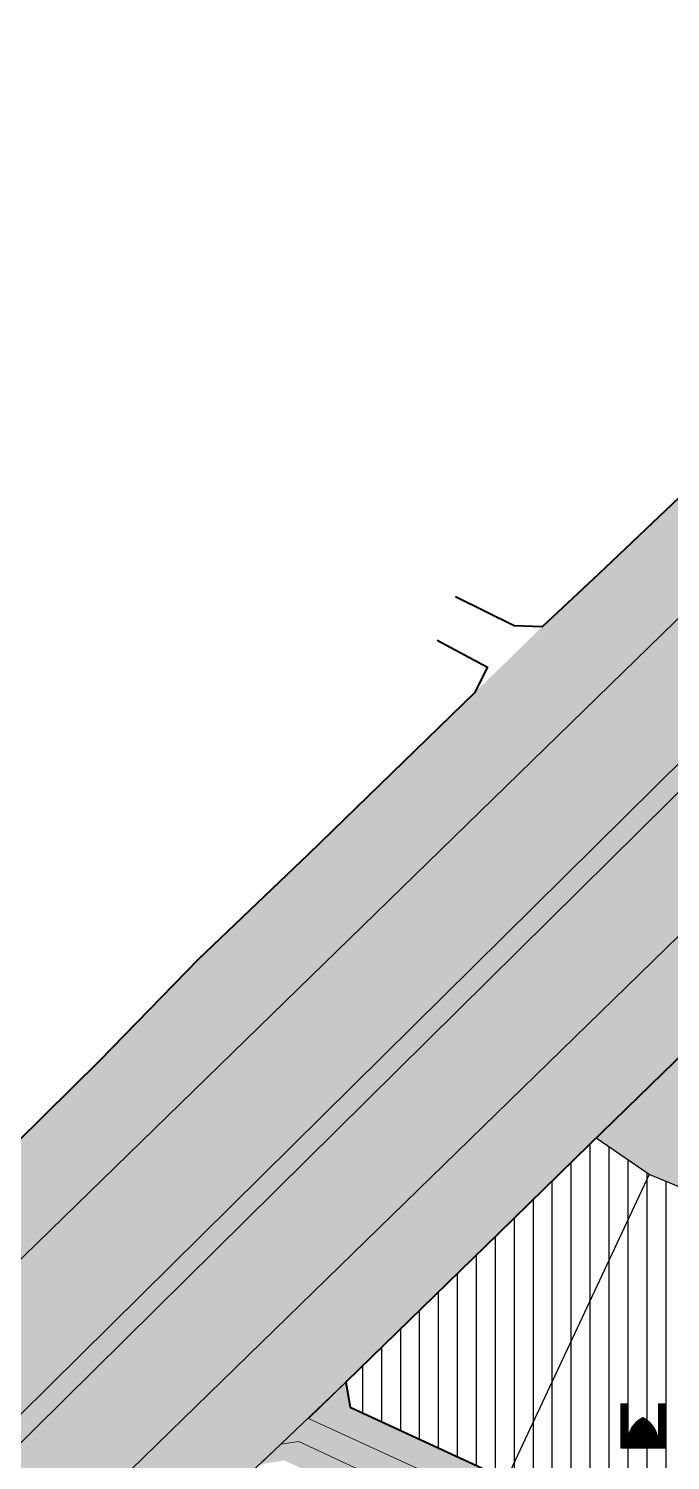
# Model space of a CAD drawing. Header units: inches. Extents: x 733725 to 1472938, y 4017711 to 8040520.
# Drawn here: x 734631.6 to 734682.3, y 4019939.3 to 4020052.5 of the extents above; entities that cross this region are included whole.
import ezdxf

# ---------------------------------------------------------------- set-up
doc = ezdxf.new("R2010")
doc.units = ezdxf.units.IN
doc.header["$MEASUREMENT"] = 0
for name, color, linetype, lineweight in [('H-ASPHALT', 252, 'Continuous', 13), ('H-MOJOOD-AMOOZESH', 151, 'Continuous', 25), ('H-REFOOZH', 105, 'Continuous', 15), ('H-SABZ PYADE', 63, 'Continuous', 13), ('H-SANGFARSH', 151, 'Continuous', 15), ('H-TEJARI EGHAMATI', 14, 'Continuous', 15), ('LABE ASPHALT', 7, 'Continuous', 15), ('SYMBOL', 7, 'Continuous', 13), ('TAFKIKE KARBARI', 7, 'Continuous', 40), ('TAFKIKE TAFSILI', 7, 'Continuous', 25), ('VAZE-MOJOOD-IN', 252, 'Continuous', 0)]:
    doc.layers.add(name, color=color, linetype=linetype, lineweight=lineweight)
pattern_1 = [(89.999999983, (-0.0012, 0.0002), (-1.5, 4.4e-10), [])]

# ---------------------------------------------------------------- blocks, each defined once
blk = doc.blocks.new('*X9')
at = {"color": 0}
for p, q in [((734506.35, 4018871.55), (734507.34, 4018871.55)), ((734506.35, 4018871.5), (734507.34, 4018871.5)), ((734506.35, 4018871.45), (734507.34, 4018871.45)), ((734506.35, 4018871.4), (734507.34, 4018871.4)), ((734506.35, 4018871.35), (734507.34, 4018871.35)), ((734506.35, 4018871.3), (734507.34, 4018871.3)), ((734506.35, 4018871.25), (734507.34, 4018871.25)), ((734506.35, 4018871.2), (734507.34, 4018871.2)), ((734506.35, 4018871.15), (734507.34, 4018871.15)), ((734506.35, 4018871.1), (734507.34, 4018871.1)), ((734506.35, 4018871.05), (734507.34, 4018871.05)), ((734506.35, 4018871), (734507.34, 4018871)), ((734506.35, 4018870.95), (734507.34, 4018870.95)), ((734506.35, 4018870.9), (734507.34, 4018870.9)), ((734506.35, 4018870.85), (734507.34, 4018870.85)), ((734506.35, 4018870.8), (734507.34, 4018870.8)), ((734506.35, 4018870.75), (734507.34, 4018870.75)), ((734506.35, 4018870.7), (734507.34, 4018870.7)), ((734506.35, 4018870.65), (734507.34, 4018870.65)), ((734506.35, 4018870.6), (734507.34, 4018870.6)), ((734506.35, 4018870.55), (734507.34, 4018870.55)), ((734506.35, 4018870.5), (734507.34, 4018870.5)), ((734506.35, 4018870.45), (734507.34, 4018870.45)), ((734506.35, 4018870.4), (734507.34, 4018870.4)), ((734506.35, 4018870.35), (734507.34, 4018870.35)), ((734506.35, 4018870.3), (734507.34, 4018870.3)), ((734506.35, 4018870.25), (734507.34, 4018870.25)), ((734506.35, 4018870.2), (734507.34, 4018870.2)), ((734506.35, 4018870.15), (734507.34, 4018870.15)), ((734506.35, 4018870.1), (734507.34, 4018870.1)), ((734506.35, 4018870.05), (734507.34, 4018870.05)), ((734506.35, 4018870), (734507.34, 4018870)), ((734506.35, 4018869.95), (734507.34, 4018869.95)), ((734511.96, 4018871.55), (734512.95, 4018871.55)), ((734511.96, 4018871.5), (734512.95, 4018871.5)), ((734511.96, 4018871.45), (734512.95, 4018871.45)), ((734511.96, 4018871.4), (734512.95, 4018871.4)), ((734511.96, 4018871.35), (734512.95, 4018871.35)), ((734511.96, 4018871.3), (734512.95, 4018871.3)), ((734511.96, 4018871.25), (734512.95, 4018871.25)), ((734511.96, 4018871.2), (734512.95, 4018871.2)), ((734511.96, 4018871.15), (734512.95, 4018871.15)), ((734511.96, 4018871.1), (734512.95, 4018871.1)), ((734511.96, 4018871.05), (734512.95, 4018871.05)), ((734511.96, 4018871), (734512.95, 4018871)), ((734511.96, 4018870.95), (734512.95, 4018870.95)), ((734511.96, 4018870.9), (734512.95, 4018870.9)), ((734511.96, 4018870.85), (734512.95, 4018870.85)), ((734511.96, 4018870.8), (734512.95, 4018870.8)), ((734511.96, 4018870.75), (734512.95, 4018870.75)), ((734511.96, 4018870.7), (734512.95, 4018870.7)), ((734511.96, 4018870.65), (734512.95, 4018870.65)), ((734511.96, 4018870.6), (734512.95, 4018870.6)), ((734511.96, 4018870.55), (734512.95, 4018870.55)), ((734511.96, 4018870.5), (734512.95, 4018870.5)), ((734511.96, 4018870.45), (734512.95, 4018870.45)), ((734511.96, 4018870.4), (734512.95, 4018870.4)), ((734511.96, 4018870.35), (734512.95, 4018870.35)), ((734511.96, 4018870.3), (734512.95, 4018870.3)), ((734511.96, 4018870.25), (734512.95, 4018870.25)), ((734511.96, 4018870.2), (734512.95, 4018870.2)), ((734511.96, 4018870.15), (734512.95, 4018870.15)), ((734511.96, 4018870.1), (734512.95, 4018870.1)), ((734511.96, 4018870.05), (734512.95, 4018870.05)), ((734511.96, 4018870), (734512.95, 4018870)), ((734511.96, 4018869.95), (734512.95, 4018869.95)), ((734506.35, 4018869.9), (734507.34, 4018869.9)), ((734506.35, 4018869.85), (734507.34, 4018869.85)), ((734506.35, 4018869.8), (734507.34, 4018869.8)), ((734506.35, 4018869.75), (734507.34, 4018869.75)), ((734506.35, 4018869.7), (734507.34, 4018869.7)), ((734506.35, 4018869.65), (734507.34, 4018869.65)), ((734506.35, 4018869.6), (734507.34, 4018869.6)), ((734506.35, 4018869.55), (734507.34, 4018869.55)), ((734506.35, 4018869.5), (734507.34, 4018869.5)), ((734506.35, 4018869.45), (734507.34, 4018869.45)), ((734506.35, 4018869.4), (734507.34, 4018869.4)), ((734506.35, 4018869.35), (734507.34, 4018869.35)), ((734506.35, 4018869.3), (734507.34, 4018869.3)), ((734506.35, 4018869.25), (734507.34, 4018869.25)), ((734506.35, 4018869.2), (734507.34, 4018869.2)), ((734506.35, 4018869.15), (734507.34, 4018869.15)), ((734506.35, 4018869.1), (734507.34, 4018869.1)), ((734506.35, 4018869.05), (734507.34, 4018869.05)), ((734506.35, 4018869), (734507.34, 4018869)), ((734506.35, 4018868.95), (734507.34, 4018868.95)), ((734506.35, 4018868.9), (734507.34, 4018868.9)), ((734506.35, 4018868.85), (734507.34, 4018868.85)), ((734506.35, 4018868.8), (734507.34, 4018868.8)), ((734506.35, 4018868.75), (734507.34, 4018868.75)), ((734506.35, 4018868.7), (734507.34, 4018868.7)), ((734506.35, 4018868.65), (734507.34, 4018868.65)), ((734506.35, 4018868.6), (734507.34, 4018868.6)), ((734506.35, 4018868.55), (734507.34, 4018868.55)), ((734506.35, 4018868.5), (734507.34, 4018868.5)), ((734506.35, 4018868.45), (734507.34, 4018868.45)), ((734506.35, 4018868.4), (734507.34, 4018868.4)), ((734506.35, 4018868.35), (734507.34, 4018868.35)), ((734506.35, 4018868.3), (734507.34, 4018868.3)), ((734506.35, 4018868.25), (734507.34, 4018868.25)), ((734506.35, 4018868.2), (734507.34, 4018868.2)), ((734506.35, 4018868.15), (734507.34, 4018868.15)), ((734506.35, 4018868.1), (734507.34, 4018868.1)), ((734506.35, 4018868.05), (734507.34, 4018868.05)), ((734506.35, 4018868), (734507.34, 4018868)), ((734506.35, 4018867.95), (734507.34, 4018867.95)), ((734506.35, 4018867.9), (734507.34, 4018867.9)), ((734506.35, 4018867.85), (734507.34, 4018867.85)), ((734507.86, 4018867.85), (734511.43, 4018867.85)), ((734507.89, 4018867.9), (734511.4, 4018867.9)), ((734507.92, 4018867.95), (734511.37, 4018867.95)), ((734507.95, 4018868), (734511.34, 4018868)), ((734507.98, 4018868.05), (734511.31, 4018868.05)), ((734508.01, 4018868.1), (734511.28, 4018868.1)), ((734508.04, 4018868.15), (734511.25, 4018868.15)), ((734508.08, 4018868.2), (734511.22, 4018868.2)), ((734508.11, 4018868.25), (734511.18, 4018868.25)), ((734508.15, 4018868.3), (734511.14, 4018868.3)), ((734508.19, 4018868.35), (734511.11, 4018868.35)), ((734508.22, 4018868.4), (734511.07, 4018868.4)), ((734508.26, 4018868.45), (734511.03, 4018868.45)), ((734508.31, 4018868.5), (734510.99, 4018868.5)), ((734508.35, 4018868.55), (734510.95, 4018868.55)), ((734508.39, 4018868.6), (734510.9, 4018868.6)), ((734508.44, 4018868.65), (734510.86, 4018868.65)), ((734508.48, 4018868.7), (734510.81, 4018868.7)), ((734508.53, 4018868.75), (734510.76, 4018868.75)), ((734508.58, 4018868.8), (734510.71, 4018868.8)), ((734508.63, 4018868.85), (734510.66, 4018868.85)), ((734508.68, 4018868.9), (734510.61, 4018868.9)), ((734508.74, 4018868.95), (734510.55, 4018868.95)), ((734508.8, 4018869), (734510.5, 4018869)), ((734508.85, 4018869.05), (734510.44, 4018869.05)), ((734508.92, 4018869.1), (734510.38, 4018869.1)), ((734508.98, 4018869.15), (734510.31, 4018869.15)), ((734509.05, 4018869.2), (734510.25, 4018869.2)), ((734509.12, 4018869.25), (734510.18, 4018869.25)), ((734509.19, 4018869.3), (734510.11, 4018869.3)), ((734509.26, 4018869.35), (734510.03, 4018869.35)), ((734509.34, 4018869.4), (734509.95, 4018869.4)), ((734509.43, 4018869.45), (734509.87, 4018869.45)), ((734509.51, 4018869.5), (734509.78, 4018869.5)), ((734509.61, 4018869.55), (734509.69, 4018869.55)), ((734511.96, 4018869.9), (734512.95, 4018869.9)), ((734511.96, 4018869.85), (734512.95, 4018869.85)), ((734511.96, 4018869.8), (734512.95, 4018869.8)), ((734511.96, 4018869.75), (734512.95, 4018869.75)), ((734511.96, 4018869.7), (734512.95, 4018869.7)), ((734511.96, 4018869.65), (734512.95, 4018869.65)), ((734511.96, 4018869.6), (734512.95, 4018869.6)), ((734511.96, 4018869.55), (734512.95, 4018869.55)), ((734511.96, 4018869.5), (734512.95, 4018869.5)), ((734511.96, 4018869.45), (734512.95, 4018869.45)), ((734511.96, 4018869.4), (734512.95, 4018869.4)), ((734511.96, 4018869.35), (734512.95, 4018869.35)), ((734511.96, 4018869.3), (734512.95, 4018869.3)), ((734511.96, 4018869.25), (734512.95, 4018869.25)), ((734511.96, 4018869.2), (734512.95, 4018869.2)), ((734511.96, 4018869.15), (734512.95, 4018869.15)), ((734511.96, 4018869.1), (734512.95, 4018869.1)), ((734511.96, 4018869.05), (734512.95, 4018869.05)), ((734511.96, 4018869), (734512.95, 4018869)), ((734511.96, 4018868.95), (734512.95, 4018868.95)), ((734511.96, 4018868.9), (734512.95, 4018868.9)), ((734511.96, 4018868.85), (734512.95, 4018868.85)), ((734511.96, 4018868.8), (734512.95, 4018868.8)), ((734511.96, 4018868.75), (734512.95, 4018868.75)), ((734511.96, 4018868.7), (734512.95, 4018868.7)), ((734511.96, 4018868.65), (734512.95, 4018868.65)), ((734511.96, 4018868.6), (734512.95, 4018868.6)), ((734511.96, 4018868.55), (734512.95, 4018868.55)), ((734511.96, 4018868.5), (734512.95, 4018868.5)), ((734511.96, 4018868.45), (734512.95, 4018868.45)), ((734511.96, 4018868.4), (734512.95, 4018868.4)), ((734511.96, 4018868.35), (734512.95, 4018868.35)), ((734511.96, 4018868.3), (734512.95, 4018868.3)), ((734511.96, 4018868.25), (734512.95, 4018868.25)), ((734511.96, 4018868.2), (734512.95, 4018868.2)), ((734511.96, 4018868.15), (734512.95, 4018868.15)), ((734511.96, 4018868.1), (734512.95, 4018868.1)), ((734511.96, 4018868.05), (734512.95, 4018868.05)), ((734511.96, 4018868), (734512.95, 4018868)), ((734511.96, 4018867.95), (734512.95, 4018867.95)), ((734511.96, 4018867.9), (734512.95, 4018867.9)), ((734511.96, 4018867.85), (734512.95, 4018867.85)), ((734506.35, 4018867.8), (734507.34, 4018867.8)), ((734506.35, 4018867.75), (734507.34, 4018867.75)), ((734506.35, 4018867.7), (734507.34, 4018867.7)), ((734506.35, 4018867.65), (734507.34, 4018867.65)), ((734506.35, 4018867.6), (734507.34, 4018867.6)), ((734506.35, 4018867.55), (734507.34, 4018867.55)), ((734506.35, 4018867.5), (734507.34, 4018867.5)), ((734506.35, 4018867.45), (734507.34, 4018867.45)), ((734506.35, 4018867.4), (734507.34, 4018867.4)), ((734506.35, 4018867.35), (734507.34, 4018867.35)), ((734506.35, 4018867.3), (734507.34, 4018867.3)), ((734506.35, 4018867.25), (734507.34, 4018867.25)), ((734506.35, 4018867.2), (734507.34, 4018867.2)), ((734506.35, 4018867.15), (734507.34, 4018867.15)), ((734506.35, 4018867.1), (734507.34, 4018867.1)), ((734506.35, 4018867.05), (734507.34, 4018867.05)), ((734506.35, 4018867), (734507.34, 4018867)), ((734506.35, 4018866.95), (734507.34, 4018866.95)), ((734506.35, 4018866.9), (734507.34, 4018866.9)), ((734506.35, 4018866.85), (734507.34, 4018866.85)), ((734506.35, 4018866.8), (734507.34, 4018866.8)), ((734506.35, 4018866.75), (734507.34, 4018866.75)), ((734506.35, 4018866.7), (734507.34, 4018866.7)), ((734506.35, 4018866.65), (734507.34, 4018866.65)), ((734506.35, 4018866.6), (734507.34, 4018866.6)), ((734506.35, 4018866.55), (734507.34, 4018866.55)), ((734506.35, 4018866.5), (734507.34, 4018866.5)), ((734506.35, 4018866.45), (734507.34, 4018866.45)), ((734506.35, 4018866.4), (734507.34, 4018866.4)), ((734506.35, 4018866.35), (734507.34, 4018866.35)), ((734506.35, 4018866.3), (734507.34, 4018866.3)), ((734506.35, 4018866.25), (734507.34, 4018866.25)), ((734506.35, 4018866.2), (734507.34, 4018866.2)), ((734506.35, 4018866.15), (734507.34, 4018866.15)), ((734506.35, 4018866.1), (734507.34, 4018866.1)), ((734506.35, 4018866.05), (734507.34, 4018866.05)), ((734506.35, 4018866), (734507.34, 4018866)), ((734506.35, 4018865.95), (734507.34, 4018865.95)), ((734506.35, 4018865.9), (734507.34, 4018865.9)), ((734506.35, 4018865.85), (734507.34, 4018865.85)), ((734506.35, 4018865.8), (734512.95, 4018865.8)), ((734506.35, 4018865.75), (734512.95, 4018865.75)), ((734506.35, 4018865.7), (734512.95, 4018865.7)), ((734507.34, 4018866.05), (734511.95, 4018866.05)), ((734507.34, 4018866), (734511.95, 4018866)), ((734507.34, 4018865.95), (734511.95, 4018865.95)), ((734507.34, 4018865.9), (734511.96, 4018865.9)), ((734507.34, 4018865.85), (734511.96, 4018865.85)), ((734507.35, 4018866.2), (734511.94, 4018866.2)), ((734507.35, 4018866.15), (734511.94, 4018866.15)), ((734507.35, 4018866.1), (734511.95, 4018866.1)), ((734507.36, 4018866.3), (734511.93, 4018866.3)), ((734507.36, 4018866.25), (734511.93, 4018866.25)), ((734507.37, 4018866.35), (734511.92, 4018866.35)), ((734507.38, 4018866.45), (734511.91, 4018866.45)), ((734507.38, 4018866.4), (734511.92, 4018866.4)), ((734507.39, 4018866.5), (734511.9, 4018866.5)), ((734507.4, 4018866.55), (734511.89, 4018866.55)), ((734507.41, 4018866.6), (734511.88, 4018866.6)), ((734507.42, 4018866.65), (734511.87, 4018866.65)), ((734507.43, 4018866.7), (734511.86, 4018866.7)), ((734507.44, 4018866.75), (734511.85, 4018866.75)), ((734507.45, 4018866.8), (734511.84, 4018866.8)), ((734507.47, 4018866.85), (734511.83, 4018866.85)), ((734507.48, 4018866.9), (734511.81, 4018866.9)), ((734507.49, 4018866.95), (734511.8, 4018866.95)), ((734507.51, 4018867), (734511.79, 4018867)), ((734507.52, 4018867.05), (734511.77, 4018867.05)), ((734507.54, 4018867.1), (734511.76, 4018867.1)), ((734507.55, 4018867.15), (734511.74, 4018867.15)), ((734507.57, 4018867.2), (734511.72, 4018867.2)), ((734507.59, 4018867.25), (734511.7, 4018867.25)), ((734507.61, 4018867.3), (734511.69, 4018867.3)), ((734507.63, 4018867.35), (734511.67, 4018867.35)), ((734507.65, 4018867.4), (734511.65, 4018867.4)), ((734507.67, 4018867.45), (734511.63, 4018867.45)), ((734507.69, 4018867.5), (734511.6, 4018867.5)), ((734507.71, 4018867.55), (734511.58, 4018867.55)), ((734507.73, 4018867.6), (734511.56, 4018867.6)), ((734507.76, 4018867.65), (734511.54, 4018867.65)), ((734507.78, 4018867.7), (734511.51, 4018867.7)), ((734507.81, 4018867.75), (734511.49, 4018867.75)), ((734507.83, 4018867.8), (734511.46, 4018867.8)), ((734511.96, 4018867.8), (734512.95, 4018867.8)), ((734511.96, 4018867.75), (734512.95, 4018867.75)), ((734511.96, 4018867.7), (734512.95, 4018867.7)), ((734511.96, 4018867.65), (734512.95, 4018867.65)), ((734511.96, 4018867.6), (734512.95, 4018867.6)), ((734511.96, 4018867.55), (734512.95, 4018867.55)), ((734511.96, 4018867.5), (734512.95, 4018867.5)), ((734511.96, 4018867.45), (734512.95, 4018867.45)), ((734511.96, 4018867.4), (734512.95, 4018867.4)), ((734511.96, 4018867.35), (734512.95, 4018867.35)), ((734511.96, 4018867.3), (734512.95, 4018867.3)), ((734511.96, 4018867.25), (734512.95, 4018867.25)), ((734511.96, 4018867.2), (734512.95, 4018867.2)), ((734511.96, 4018867.15), (734512.95, 4018867.15)), ((734511.96, 4018867.1), (734512.95, 4018867.1)), ((734511.96, 4018867.05), (734512.95, 4018867.05)), ((734511.96, 4018867), (734512.95, 4018867)), ((734511.96, 4018866.95), (734512.95, 4018866.95)), ((734511.96, 4018866.9), (734512.95, 4018866.9)), ((734511.96, 4018866.85), (734512.95, 4018866.85)), ((734511.96, 4018866.8), (734512.95, 4018866.8)), ((734511.96, 4018866.75), (734512.95, 4018866.75)), ((734511.96, 4018866.7), (734512.95, 4018866.7)), ((734511.96, 4018866.65), (734512.95, 4018866.65)), ((734511.96, 4018866.6), (734512.95, 4018866.6)), ((734511.96, 4018866.55), (734512.95, 4018866.55)), ((734511.96, 4018866.5), (734512.95, 4018866.5)), ((734511.96, 4018866.45), (734512.95, 4018866.45)), ((734511.96, 4018866.4), (734512.95, 4018866.4)), ((734511.96, 4018866.35), (734512.95, 4018866.35)), ((734511.96, 4018866.3), (734512.95, 4018866.3)), ((734511.96, 4018866.25), (734512.95, 4018866.25)), ((734511.96, 4018866.2), (734512.95, 4018866.2)), ((734511.96, 4018866.15), (734512.95, 4018866.15)), ((734511.96, 4018866.1), (734512.95, 4018866.1)), ((734511.96, 4018866.05), (734512.95, 4018866.05)), ((734511.96, 4018866), (734512.95, 4018866)), ((734511.96, 4018865.95), (734512.95, 4018865.95)), ((734511.96, 4018865.9), (734512.95, 4018865.9)), ((734511.96, 4018865.85), (734512.95, 4018865.85)), ((734506.35, 4018865.65), (734512.95, 4018865.65)), ((734506.35, 4018865.6), (734512.95, 4018865.6)), ((734506.35, 4018865.55), (734512.95, 4018865.55)), ((734506.35, 4018865.5), (734512.95, 4018865.5)), ((734506.35, 4018865.45), (734512.95, 4018865.45)), ((734506.35, 4018865.4), (734512.95, 4018865.4)), ((734506.35, 4018865.35), (734512.95, 4018865.35)), ((734506.35, 4018865.3), (734512.95, 4018865.3)), ((734506.35, 4018865.25), (734512.95, 4018865.25)), ((734506.35, 4018865.2), (734512.95, 4018865.2)), ((734506.35, 4018865.15), (734512.95, 4018865.15)), ((734506.35, 4018865.1), (734512.95, 4018865.1)), ((734506.35, 4018865.05), (734512.95, 4018865.05)), ((734506.35, 4018865), (734512.95, 4018865))]:
    blk.add_line(p, q, dxfattribs=at)
blk = doc.blocks.new('HOZE ELMIYE')
at = {"layer": 'SYMBOL', "lineweight": 5}
for p, q in [((-1.75, 3.58), (-1.22, 3.58)), ((-1.75, 0.09), (-1.75, 3.58)), ((-1.22, 0.09), (-1.22, 3.58)), ((1.22, 3.58), (1.75, 3.58)), ((1.22, 3.58), (1.22, 0.09)), ((1.75, 3.58), (1.75, 0.09)), ((1.75, 0.09), (-1.75, 0.09))]:
    blk.add_line(p, q, dxfattribs=at)
for centre, major_axis, start_param, end_param in [((1, 0.52), (1.57, 1.57), 1.253143, 2.356194), ((-1.01, 0.52), (-1.57, 1.57), 3.926991, 5.030042)]:
    blk.add_ellipse(centre, major_axis=major_axis, ratio=1, start_param=start_param, end_param=end_param, dxfattribs=at)
at = {"layer": 'SYMBOL', "lineweight": 5, "xscale": 0.5293852200866864, "yscale": 0.5293852200866864, "zscale": 0.5293852200866864}
blk.add_blockref('*X9', (-388838.55, -2127527.65), dxfattribs=at)

msp = doc.modelspace()

# ---------------------------------------------------------------- hatches: boundary and pattern name
at = {"layer": 'H-ASPHALT'}
h = msp.add_hatch(color=256, dxfattribs=at)
edge = h.paths.add_edge_path(flags=16)
edge.add_arc((735052.27, 4020358.36), 0.8, 314.6733, 494.6733)
edge.add_line((735051.71, 4020358.93), (734750.19, 4020060.83))
edge.add_arc((734750.75, 4020060.26), 0.8, 134.6733, 314.6733)
edge.add_line((734751.31, 4020059.7), (735052.83, 4020357.79))
edge = h.paths.add_edge_path(flags=16)
edge.add_arc((734847.16, 4020131.01), 11.5, 180.6909, 207.7597)
edge.add_arc((734831.58, 4020112.73), 14, 67.2998, 90.3548)
edge.add_line((734831.5, 4020126.73), (734835.66, 4020130.87))
edge = h.paths.add_edge_path(flags=16)
edge.add_line((734931.4, 4020225.84), (734936.08, 4020230.48))
edge.add_arc((734947.58, 4020230.62), 11.5, 180.6909, 213.7885)
edge.add_arc((734931.49, 4020211.84), 14, 62.1877, 90.3548)
edge = h.paths.add_edge_path(flags=16)
edge.add_line((734731.42, 4020042.28), (734732.53, 4020041.13))
edge.add_line((734732.53, 4020041.13), (734739.79, 4020048.31))
edge.add_arc((734739.23, 4020048.87), 0.8, 314.6733, 494.6733)
edge.add_line((734738.67, 4020049.44), (734731.42, 4020042.28))
edge = h.paths.add_edge_path(flags=16)
edge.add_line((735042.17, 4020362.69), (735042.16, 4020363.51))
edge.add_line((735042.16, 4020363.51), (735042.2, 4020364.44))
edge.add_line((735042.2, 4020364.44), (735042.35, 4020366.81))
edge.add_arc((735010.35, 4020366.92), 32, 359.7957, 368.2998)
edge.add_line((735042.02, 4020371.54), (735041.46, 4020374.09))
edge.add_arc((735042.44, 4020374.3), 1, 54.1249, 192.2733, ccw=False)
edge.add_line((735043.03, 4020375.11), (735045.74, 4020373.15))
edge.add_line((735045.74, 4020373.15), (735049.79, 4020370.22))
edge.add_arc((735049.2, 4020369.41), 1, -46.2605, 54.1249, ccw=False)
edge.add_line((735049.9, 4020368.69), (735043.19, 4020362.27))
edge.add_arc((735042.77, 4020362.7), 0.6, 180.8523, 313.7395, ccw=False)
edge = h.paths.add_edge_path(flags=16)
edge.add_line((735076.47, 4020383.54), (735076.47, 4020383.54))
edge.add_arc((735077.03, 4020382.97), 0.8, 134.6252, 314.5925)
edge.add_line((735077.6, 4020382.4), (735077.6, 4020382.4))
edge.add_arc((735077.03, 4020382.97), 0.8, 134.577, 314.6329, ccw=False)
edge = h.paths.add_edge_path(flags=16)
edge.add_arc((734614.22, 4019902.61), 12, 183.5053, 220.3241)
edge.add_line((734605.07, 4019894.85), (734600.27, 4019895.87))
edge.add_arc((734596.73, 4019879.24), 17, 77.9825, 90.2078)
edge.add_line((734596.66, 4019896.24), (734602.24, 4019901.88))
edge = h.paths.add_edge_path(flags=16)
edge.add_arc((734537.82, 4019825.41), 11.5, 181.216, 198.7305)
edge.add_arc((734522.7, 4019811.56), 11, 67.4144, 84.8096)
edge.add_line((734523.7, 4019822.52), (734526.32, 4019825.17))
edge = h.paths.add_edge_path(flags=16)
edge.add_line((735268.94, 4020559.24), (735273.16, 4020563.4))
edge.add_arc((735284.66, 4020563.5), 11.5, 180.4783, 208.0054)
edge.add_arc((735268.97, 4020545.24), 14, 66.6976, 90.1422)
edge = h.paths.add_edge_path(flags=16)
edge.add_line((735328.8, 4020632.16), (735424.67, 4020726.63))
edge.add_arc((735400.24, 4020751.42), 34.8, 314.577, 325.722)
edge.add_arc((735413.57, 4020742.34), 18.67, 325.722, 335.9439)
edge.add_arc((735398.62, 4020747.91), 34.61, 337.6046, 346.761)
edge.add_arc((735433.28, 4020739.76), 1, 45.4482, 166.7609, ccw=False)
edge.add_line((735433.99, 4020740.47), (735442.18, 4020732.4))
edge.add_arc((735441.48, 4020731.69), 1, -90.1141, 45.4482, ccw=False)
edge.add_arc((735441.42, 4020704.94), 25.75, 89.8859, 108.6263)
edge.add_arc((735393.02, 4020819.84), 99.02, 291.8868, 293.9437, ccw=False)
edge.add_arc((735435.44, 4020714.22), 14.8, 111.8868, 134.577)
edge.add_line((735425.06, 4020724.77), (735329.92, 4020631.02))
edge.add_arc((735329.36, 4020631.59), 0.8, 134.577, 314.577, ccw=False)
edge = h.paths.add_edge_path()
edge.add_line((734441.94, 4019749.47), (734445.46, 4019745.89))
edge.add_line((734445.46, 4019745.89), (734517.81, 4019816.57))
edge.add_arc((734522.7, 4019811.56), 7, 41.983, 134.3344, ccw=False)
edge.add_line((734527.91, 4019816.24), (734528.29, 4019815.82))
edge.add_line((734528.29, 4019815.82), (734531.88, 4019820.05))
edge.add_line((734531.88, 4019820.05), (734531.87, 4019820.06))
edge.add_arc((734537.82, 4019825.41), 8, 135.2957, 221.983, ccw=False)
edge.add_line((734532.13, 4019831.04), (734588.2, 4019887.69))
edge.add_arc((734596.73, 4019879.24), 12, 77.9825, 135.2957, ccw=False)
edge.add_line((734599.22, 4019890.98), (734600.95, 4019890.61))
edge.add_line((734600.95, 4019890.61), (734607.93, 4019897.67))
edge.add_arc((734614.22, 4019902.61), 8, 134.2504, 218.179, ccw=False)
edge.add_line((734608.64, 4019908.34), (734759.45, 4020055.27))
edge.add_line((734759.45, 4020055.27), (734824.54, 4020119.83))
edge.add_arc((734831.58, 4020112.73), 10, 61.462, 134.7701, ccw=False)
edge.add_line((734836.36, 4020121.52), (734840.9, 4020126.03))
edge.add_arc((734847.16, 4020131.01), 8, 134.7701, 218.501, ccw=False)
edge.add_line((734841.53, 4020136.68), (734924.44, 4020218.94))
edge.add_arc((734931.49, 4020211.84), 10, 62.8131, 134.7701, ccw=False)
edge.add_line((734936.06, 4020220.73), (734941.13, 4020225.8))
edge.add_arc((734947.47, 4020230.69), 8, 134.6291, 217.6359, ccw=False)
edge.add_line((734941.85, 4020236.38), (735166.88, 4020458.52))
edge.add_line((735166.88, 4020458.52), (735185.62, 4020477.2))
edge.add_line((735185.62, 4020477.2), (735261.96, 4020552.36))
edge.add_arc((735268.97, 4020545.24), 10, 62.8878, 134.5575, ccw=False)
edge.add_line((735273.53, 4020554.14), (735278.24, 4020558.73))
edge.add_arc((735284.66, 4020563.5), 8, 134.5575, 216.5602, ccw=False)
edge.add_line((735279.05, 4020569.2), (735311.27, 4020600.92))
edge.add_line((735311.27, 4020600.92), (735332.63, 4020621.95))
edge.add_line((735332.63, 4020621.95), (735430.62, 4020718.45))
edge.add_arc((735443.25, 4020705.62), 18, 47.45, 134.5575, ccw=False)
edge.add_line((735455.42, 4020718.88), (735422.11, 4020756.31))
edge.add_arc((735407.33, 4020746.03), 18, -45.4425, 34.8093, ccw=False)
edge.add_line((735419.96, 4020733.21), (735083.19, 4020401.6))
edge.add_arc((735072.67, 4020412.29), 15, -113.0456, -45.4425, ccw=False)
edge.add_line((735066.8, 4020398.49), (735043.08, 4020408.58))
edge.add_line((735043.08, 4020408.58), (735038.31, 4020403.67))
edge.add_line((735038.31, 4020403.67), (735037.4, 4020402.89))
edge.add_line((735037.4, 4020402.89), (735035.72, 4020401.19))
edge.add_line((735035.72, 4020401.19), (735034.95, 4020400.31))
edge.add_line((735034.95, 4020400.31), (735023.87, 4020389.17))
edge.add_arc((735004.78, 4020366.03), 30, -45.2528, 50.4799, ccw=False)
edge.add_line((735025.9, 4020344.72), (734746.83, 4020068.1))
edge.add_line((734746.83, 4020068.1), (734596.18, 4019921.34))
edge.add_line((734596.18, 4019921.34), (734505.13, 4019829.35))
edge.add_line((734505.13, 4019829.35), (734432.93, 4019758.82))
edge.add_line((734432.93, 4019758.82), (734438.22, 4019753.38))
edge.add_line((734438.22, 4019753.38), (734436.46, 4019749.84))
edge.add_line((734436.46, 4019749.84), (734443.7, 4019753.01))
edge.add_line((734443.7, 4019753.01), (734441.94, 4019749.47))
edge = h.paths.add_edge_path()
edge.add_line((734438.22, 4019683.37), (734444.31, 4019677.04))
edge.add_line((734444.31, 4019677.04), (734438.24, 4019683.36))
edge.add_arc((734467.08, 4019711.08), 40, 223.8333, 223.8695, ccw=False)
edge = h.paths.add_edge_path()
edge.add_arc((734391.99, 4019772.08), 30.5, 262.4227, 267.9074)
edge.add_arc((734391.99, 4019772.08), 30.5, 262.436, 267.9069, ccw=False)
edge.add_arc((734387.85, 4019740.86), 1, 82.436, 82.8596)
at = {"layer": 'H-MOJOOD-AMOOZESH'}
h = msp.add_hatch(dxfattribs=at)
h.set_pattern_fill('_USER,_I', color=256, scale=1.5, angle=90, style=2, pattern_type=0)
h.set_pattern_definition(pattern_1)
h.paths.add_polyline_path([(734680.67, 4019961.9), (734676.47, 4019964.77), (734675.94, 4019964.25), (734668.72, 4019957.2), (734656.66, 4019945.46), (734657, 4019943.48), (734667.46, 4019938.66), (734666.91, 4019936.75), (734667.2, 4019936.75), (734668.66, 4019936.28)])
h = msp.add_hatch(dxfattribs=at)
h.set_pattern_fill('_USER,_I', color=256, scale=1.5, angle=90, style=2, pattern_type=0)
h.set_pattern_definition(pattern_1)
h.paths.add_polyline_path([(734697.69, 4019924.07, -0.056209), (734699.7, 4019934.87), (734687.3, 4019940.8), (734691.02, 4019949.02), (734694.1, 4019955.82), (734689.48, 4019958.24), (734680.67, 4019961.9), (734668.66, 4019936.28), (734667.2, 4019936.75), (734666.91, 4019936.75), (734666.3, 4019934.62), (734683.95, 4019927.74), (734684.86, 4019929.77), (734689.44, 4019927.67), (734695.07, 4019925.41)])
at = {"layer": 'H-REFOOZH'}
h = msp.add_hatch(color=256, dxfattribs=at)
edge = h.paths.add_edge_path()
edge.add_arc((734410.93, 4019724.3), 0.8, 134.6733, 314.6733)
edge.add_line((734411.5, 4019723.73), (734739.79, 4020048.31))
edge.add_arc((734739.23, 4020048.87), 0.8, 314.6751, 494.6751)
edge.add_line((734738.67, 4020049.44), (734410.37, 4019724.87))
at = {"layer": 'H-SABZ PYADE', "ltscale": 3}
h = msp.add_hatch(color=256, dxfattribs=at)
edge = h.paths.add_edge_path()
edge.add_line((735019.93, 4020385.16), (735022.03, 4020383.48))
edge.add_line((735022.03, 4020383.48), (735025.22, 4020379.87))
edge.add_line((735025.22, 4020379.87), (735027.49, 4020374.93))
edge.add_line((735027.49, 4020374.93), (735028.07, 4020370.89))
edge.add_line((735028.07, 4020370.89), (735028.19, 4020368.61))
edge.add_line((735028.19, 4020368.61), (735028.24, 4020367.77))
edge.add_line((735028.24, 4020367.77), (735028.49, 4020367.1))
edge.add_line((735028.49, 4020367.1), (735028.63, 4020364.37))
edge.add_line((735028.63, 4020364.37), (735028.22, 4020361.46))
edge.add_line((735028.22, 4020361.46), (735027.43, 4020358.8))
edge.add_line((735027.43, 4020358.8), (735024.48, 4020353.53))
edge.add_line((735024.48, 4020353.53), (735011.23, 4020340.37))
edge.add_line((735011.23, 4020340.37), (735008.03, 4020337.2))
edge.add_line((735008.03, 4020337.2), (734977.85, 4020307.19))
edge.add_line((734977.85, 4020307.19), (734963.79, 4020293.22))
edge.add_line((734963.79, 4020293.22), (734951.81, 4020281.3))
edge.add_line((734951.81, 4020281.3), (734938.14, 4020267.78))
edge.add_line((734938.14, 4020267.78), (734929.81, 4020259.5))
edge.add_line((734929.81, 4020259.5), (734919.52, 4020249.21))
edge.add_line((734919.52, 4020249.21), (734914.75, 4020244.48))
edge.add_line((734914.75, 4020244.48), (734906.07, 4020235.94))
edge.add_line((734906.07, 4020235.94), (734903.31, 4020233.22))
edge.add_line((734903.31, 4020233.22), (734890.53, 4020220.52))
edge.add_line((734890.53, 4020220.52), (734886, 4020215.96))
edge.add_line((734886, 4020215.96), (734873.34, 4020203.32))
edge.add_line((734873.34, 4020203.32), (734857.57, 4020187.57))
edge.add_line((734857.57, 4020187.57), (734844.57, 4020174.58))
edge.add_line((734844.57, 4020174.58), (734831.09, 4020161.12))
edge.add_line((734831.09, 4020161.12), (734818.73, 4020148.74))
edge.add_line((734818.73, 4020148.74), (734812.81, 4020143.19))
edge.add_line((734812.81, 4020143.19), (734808.2, 4020138.29))
edge.add_line((734808.2, 4020138.29), (734794.11, 4020124.35))
edge.add_line((734794.11, 4020124.35), (734783.35, 4020113.81))
edge.add_line((734783.35, 4020113.81), (734766.57, 4020097.32))
edge.add_line((734766.57, 4020097.32), (734751.29, 4020082.43))
edge.add_line((734751.29, 4020082.43), (734748.65, 4020079.69))
edge.add_line((734748.65, 4020079.69), (734732.03, 4020063.43))
edge.add_line((734732.03, 4020063.43), (734725.98, 4020057.55))
edge.add_line((734725.98, 4020057.55), (734717.61, 4020049.18))
edge.add_line((734717.61, 4020049.18), (734707.96, 4020039.65))
edge.add_line((734707.96, 4020039.65), (734695.42, 4020027.67))
edge.add_line((734695.42, 4020027.67), (734684.06, 4020016.42))
edge.add_line((734684.06, 4020016.42), (734672.19, 4020005.21))
edge.add_line((734672.19, 4020005.21), (734666.84, 4020000))
edge.add_line((734666.84, 4020000), (734653.71, 4019987.24))
edge.add_line((734653.71, 4019987.24), (734644.97, 4019978.89))
edge.add_line((734644.97, 4019978.89), (734637.19, 4019970.91))
edge.add_line((734637.19, 4019970.91), (734623.91, 4019957.79))
edge.add_line((734623.91, 4019957.79), (734611.23, 4019944.87))
edge.add_line((734611.23, 4019944.87), (734599.93, 4019933.16))
edge.add_line((734599.93, 4019933.16), (734598.06, 4019931.27))
edge.add_line((734598.06, 4019931.27), (734570.23, 4019903.65))
edge.add_line((734570.23, 4019903.65), (734565.53, 4019899.1))
edge.add_line((734565.53, 4019899.1), (734517.12, 4019851.03))
edge.add_line((734517.12, 4019851.03), (734515.6, 4019852.14))
edge.add_line((734515.6, 4019852.14), (734517.11, 4019857.06))
edge.add_line((734517.11, 4019857.06), (734511.73, 4019858.72))
edge.add_line((734511.73, 4019858.72), (734510.17, 4019853.64))
edge.add_line((734510.17, 4019853.64), (734505.59, 4019851.31))
edge.add_line((734505.59, 4019851.31), (734492.83, 4019864.04))
edge.add_line((734492.83, 4019864.04), (734487.2, 4019858.43))
edge.add_line((734487.2, 4019858.43), (734505.8, 4019839.86))
edge.add_line((734505.8, 4019839.86), (734415.37, 4019750.64))
edge.add_line((734415.37, 4019750.64), (734383.84, 4019751.75))
edge.add_line((734383.84, 4019751.75), (734371.48, 4019765.25))
edge.add_line((734371.48, 4019765.25), (734367.43, 4019761.87))
edge.add_line((734367.43, 4019761.87), (734373.58, 4019755.17))
edge.add_arc((734391.99, 4019772.08), 25, 222.5655, 267.9069)
edge.add_line((734391.08, 4019747.1), (734409.13, 4019746.44))
edge.add_arc((734410.05, 4019771.42), 25, 267.9069, 314.3257)
edge.add_line((734427.52, 4019753.54), (734505.13, 4019829.35))
edge.add_line((734505.13, 4019829.35), (734596.18, 4019921.34))
edge.add_line((734596.18, 4019921.34), (734746.83, 4020068.1))
edge.add_line((734746.83, 4020068.1), (735025.9, 4020344.72))
edge.add_arc((735004.78, 4020366.03), 30, -45.2528, 50.4799)
edge.add_line((735023.87, 4020389.17), (735023.87, 4020389.16))
edge.add_line((735023.87, 4020389.16), (735021.89, 4020387.17))
edge.add_line((735021.89, 4020387.17), (735019.93, 4020385.16))
at = {"layer": 'H-SABZ PYADE'}
h = msp.add_hatch(color=256, dxfattribs=at)
edge = h.paths.add_edge_path()
edge.add_line((734756.28, 4020042.36), (734756.28, 4020042.36))
edge.add_line((734756.28, 4020042.36), (734764.76, 4020050.7))
edge.add_line((734764.76, 4020050.7), (734764.76, 4020050.7))
edge.add_line((734764.76, 4020050.7), (734782.82, 4020068.45))
edge.add_line((734782.82, 4020068.45), (734832.78, 4020117.97))
edge.add_line((734832.78, 4020117.97), (734836.36, 4020121.52))
edge.add_arc((734831.58, 4020112.73), 10, 61.462, 134.7701)
edge.add_line((734824.54, 4020119.83), (734759.45, 4020055.27))
edge.add_line((734759.45, 4020055.27), (734608.64, 4019908.34))
edge.add_arc((734614.22, 4019902.61), 8, 134.2504, 218.179)
edge.add_line((734607.93, 4019897.67), (734613.81, 4019903.62))
edge.add_line((734613.81, 4019903.62), (734626.89, 4019916.78))
edge.add_line((734626.89, 4019916.78), (734635.74, 4019925.64))
edge.add_line((734635.74, 4019925.64), (734640.86, 4019930.48))
edge.add_line((734640.86, 4019930.48), (734649.82, 4019938.95))
edge.add_line((734649.82, 4019938.95), (734656.66, 4019945.46))
edge.add_line((734656.66, 4019945.46), (734668.72, 4019957.2))
edge.add_line((734668.72, 4019957.2), (734675.94, 4019964.25))
edge.add_line((734675.94, 4019964.25), (734697.1, 4019984.84))
edge.add_line((734697.1, 4019984.84), (734699.07, 4019985.16))
edge.add_line((734699.07, 4019985.16), (734713.25, 4019978.33))
edge.add_line((734713.25, 4019978.33), (734714.01, 4019976.48))
edge.add_line((734714.01, 4019976.48), (734717.7, 4019985.06))
edge.add_line((734717.7, 4019985.06), (734705.72, 4019990.84))
edge.add_line((734705.72, 4019990.84), (734705.38, 4019992.81))
edge.add_line((734705.38, 4019992.81), (734707.35, 4019994.79))
edge.add_line((734707.35, 4019994.79), (734718.82, 4020005.91))
edge.add_line((734718.82, 4020005.91), (734731.84, 4020018.74))
edge.add_line((734731.84, 4020018.74), (734742.53, 4020029.13))
edge.add_line((734742.53, 4020029.13), (734756.28, 4020042.36))
at = {"layer": 'H-SANGFARSH'}
h = msp.add_hatch(color=256, dxfattribs=at)
h.dxf.hatch_style = 1
h.paths.add_polyline_path([(734667.46, 4019938.66), (734657, 4019943.48), (734656.66, 4019945.46), (734649.82, 4019938.95), (734651.8, 4019939.27), (734658.69, 4019936.1), (734659.49, 4019934.27), (734647.8, 4019898.52), (734648.33, 4019892.45), (734648.44, 4019891.11, -0.503656), (734644.83, 4019887.92), (734657.1, 4019885.31, -0.330092), (734654.73, 4019887.98), (734654.52, 4019890.49), (734653.89, 4019897.82), (734655.83, 4019903.3), (734655.69, 4019903.36), (734657.6, 4019908.7), (734657.46, 4019908.74), (734658.46, 4019911.69), (734658.4, 4019911.77), (734658.86, 4019913.26), (734658.78, 4019913.33), (734660.04, 4019916.84), (734661.1, 4019916.51)])
at = {"layer": 'H-TEJARI EGHAMATI'}
msp.add_hatch(color=256, dxfattribs=at).paths.add_polyline_path([(734714.01, 4019976.48), (734713.25, 4019978.33), (734699.07, 4019985.16), (734697.1, 4019984.84), (734676.47, 4019964.77), (734680.67, 4019961.9), (734689.48, 4019958.24), (734694.1, 4019955.82), (734691.02, 4019949.02), (734687.3, 4019940.8), (734699.7, 4019934.87, -0.012238), (734700.46, 4019937.14), (734703.11, 4019945.51), (734705.31, 4019950.46)])

# ---------------------------------------------------------------- linework, layer by layer
at = {"layer": 'LABE ASPHALT'}
msp.add_line((734746.83, 4020068.1), (734596.18, 4019921.34), dxfattribs=at)
msp.add_lwpolyline([(734882.36, 4020073.67), (734882.53, 4020073.59), (734882.53, 4020073.59, 0.44147), (734886.61, 4020075.32), (734886.61, 4020075.32), (734888.99, 4020082.08), (734888.99, 4020082.08, 0.392083), (734887.37, 4020085.83), (734879.79, 4020089.17), (734879.79, 4020089.17, -0.394189), (734879.25, 4020090.42), (734880.7, 4020094.45), (734880.7, 4020094.45, 0.369964), (734879.31, 4020098.1), (734836.37, 4020121.51, 0.331544), (734824.54, 4020119.83), (734759.45, 4020055.27), (734608.64, 4019908.34), (734608.64, 4019908.34, 0.599271), (734612.55, 4019894.79), (734644.83, 4019887.92, 0.503656), (734648.44, 4019891.11), (734648.33, 4019892.45)], format="xyb", dxfattribs=at)
msp.add_lwpolyline([(734410.37, 4019724.87, 1), (734411.5, 4019723.73), (734739.79, 4020048.31, 1), (734738.67, 4020049.44), (734410.37, 4019724.87)], format="xyb", close=True, dxfattribs=at)
msp.add_lwpolyline([(734649.82, 4019938.95), (734656.66, 4019945.46)], dxfattribs=at)
msp.add_lwpolyline([(734649.82, 4019938.95), (734656.66, 4019945.46)], dxfattribs=at)
at = {"layer": 'TAFKIKE KARBARI'}
msp.add_lwpolyline([(734721.63, 4020059.52), (734725.9, 4020057.91, -0.493255), (734725.98, 4020057.56), (734717.61, 4020049.18), (734707.96, 4020039.66), (734695.42, 4020027.67), (734684.06, 4020016.42), (734676.65, 4020009.38), (734672.19, 4020005.21), (734669.97, 4020005.29), (734665.33, 4020007.58)], format="xyb", dxfattribs=at)
for points in [[(734663.89, 4020004.16), (734667.88, 4020002.02), (734666.84, 4020000), (734653.71, 4019987.24), (734644.97, 4019978.89), (734637.19, 4019970.91), (734623.91, 4019957.79), (734611.23, 4019944.87), (734599.93, 4019933.16), (734597.45, 4019935.66)], [(734700.46, 4019937.14), (734703.11, 4019945.51), (734705.31, 4019950.46), (734714.01, 4019976.48), (734713.25, 4019978.33), (734699.07, 4019985.16), (734697.1, 4019984.84), (734675.94, 4019964.25), (734668.72, 4019957.2), (734656.66, 4019945.46), (734657, 4019943.48), (734667.46, 4019938.66)]]:
    msp.add_lwpolyline(points, dxfattribs=at)
at = {"layer": 'TAFKIKE TAFSILI'}
for points in [[(734699.72, 4019934.86), (734687.3, 4019940.8), (734691.02, 4019949.02), (734694.1, 4019955.82), (734689.48, 4019958.24), (734680.67, 4019961.9), (734676.47, 4019964.77)], [(734680.67, 4019961.9), (734668.66, 4019936.28), (734667.2, 4019936.75), (734666.91, 4019936.75)]]:
    msp.add_lwpolyline(points, dxfattribs=at)
at = {"layer": 'VAZE-MOJOOD-IN'}
for points in [[(734692.06, 4019967.19), (734686.77, 4019969.64), (734685.52, 4019970.22), (734683.17, 4019971.3), (734682.46, 4019970.61), (734680.71, 4019968.91), (734676.47, 4019964.77), (734679.39, 4019962.77), (734679.42, 4019962.75), (734680.67, 4019961.9), (734689.48, 4019958.24), (734692.06, 4019967.19)], [(734680.67, 4019961.9), (734679.42, 4019962.75), (734679.39, 4019962.77), (734676.47, 4019964.77), (734675.94, 4019964.25), (734662.3, 4019950.95), (734653.72, 4019942.59), (734662.96, 4019938.35), (734666.56, 4019936.75), (734667.2, 4019936.75), (734668.66, 4019936.28), (734680.67, 4019961.9)], [(734689.48, 4019958.24), (734680.67, 4019961.9), (734668.66, 4019936.28), (734667.2, 4019936.75), (734667.18, 4019936.69), (734667.24, 4019936.68), (734666.3, 4019934.62), (734677.8, 4019930.14), (734683.95, 4019927.74), (734684.86, 4019929.77), (734687.3, 4019940.8), (734691.02, 4019949.02), (734694.1, 4019955.82), (734689.48, 4019958.24)], [(734661.51, 4019936.75), (734652.93, 4019940.77), (734651.52, 4019940.56), (734640.86, 4019930.48), (734640.54, 4019930.18), (734635.97, 4019925.86), (734643.28, 4019922.57), (734645.19, 4019921.53), (734656.12, 4019917.4), (734661.51, 4019936.75)]]:
    msp.add_lwpolyline(points, close=True, dxfattribs=at)

# ---------------------------------------------------------------- block references
at = {"layer": 'SYMBOL', "rotation": 359.999999983158}
msp.add_blockref('HOZE ELMIYE', (734680.17, 4019940.17), dxfattribs=at)
msp.add_blockref('HOZE ELMIYE', (734680.17, 4019940.17), dxfattribs=at)

doc.saveas('drawing.dxf')
